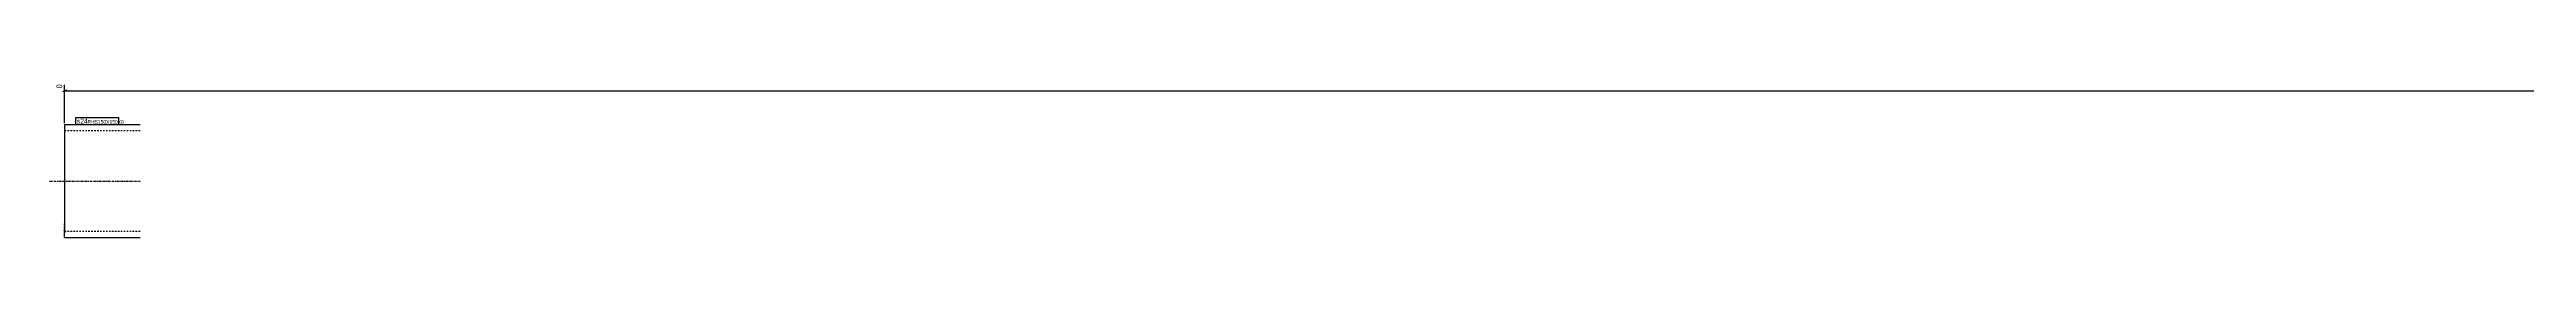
# Model space of a CAD drawing. Header units: millimetres. Extents: x 22 to 26277, y 5 to 3243.
# Drawn here: x 19706 to 22991, y 10 to 215 of the extents above; entities that cross this region are included whole.
import ezdxf

# ---------------------------------------------------------------- set-up
doc = ezdxf.new("R2010")
doc.units = ezdxf.units.MM
doc.linetypes.add('DXK_LINE_DOT2', pattern=[3.9198, 1.9599, -1.9599])
doc.linetypes.add('DXK_LINE_DOT3', pattern=[5.9187, 2.979, -0.9799, 0.9799, -0.9799])
for name, color, linetype in [('MÅLSÆTNING', 7, 'Continuous'), ('STÅL', 7, 'Continuous'), ('TEKST', 7, 'Continuous')]:
    doc.layers.add(name, color=color, linetype=linetype)
doc.styles.add('Arial Narrow', font='ARIALN.TTF', dxfattribs={"height": 0.2})

msp = doc.modelspace()

# ---------------------------------------------------------------- linework, layer by layer
at = {"layer": 'MÅLSÆTNING', "color": 7, "linetype": 'Continuous'}
for p, q in [((19729.1, 206), (19723.1, 203.6)), ((19726.1, 161.8), (19726.1, 213.1)), ((19726.1, 204.8), (26085.2, 204.8))]:
    msp.add_line(p, q, dxfattribs=at)
at = {"layer": 'STÅL', "color": 2, "linetype": 'Continuous'}
for p, q in [((19826.1, 159.8), (19726.1, 159.8)), ((19726.1, 159.8), (19726.1, 29.8)), ((19726.1, 29.8), (19726.1, 15.7)), ((19726.1, 9.8), (19726.1, 15.7)), ((19726.1, 9.8), (19826.1, 9.8))]:
    msp.add_line(p, q, dxfattribs=at)
at = {"layer": 'STÅL', "color": 7, "linetype": 'DXK_LINE_DOT2'}
for p, q in [((19826.1, 151.8), (19726.1, 151.8)), ((19726.1, 147.5), (19726.1, 139.8)), ((19726.1, 22.1), (19726.1, 29.8)), ((19726.1, 18.7), (19726.1, 22.1)), ((19726.1, 17.8), (19726.1, 18.7)), ((19826.1, 17.8), (19726.1, 17.8)), ((19726.1, 15.7), (19726.1, 17.8))]:
    msp.add_line(p, q, dxfattribs=at)
at = {"layer": 'STÅL', "color": 7, "linetype": 'DXK_LINE_DOT3'}
msp.add_line((19706.1, 84.8), (19826.1, 84.8), dxfattribs=at)

# ---------------------------------------------------------------- next in the draw order: wipeouts: each hides what was drawn before it
at = {"color": 0, "linetype": 'Continuous'}
msp.add_wipeout([(19724.5, 214.7), (19713.3, 214.7), (19713.3, 206.6), (19724.5, 206.6)], dxfattribs=at).dxf.layer = 'MÅLSÆTNING'
at = {"color": 0}
msp.add_wipeout([(19754.4, 161.2), (19754.4, 168.2), (19742.1, 168.2), (19742.1, 161.2)], dxfattribs=at).dxf.layer = 'TEKST'

# ---------------------------------------------------------------- next in the draw order: texts
at = {"layer": 'MÅLSÆTNING', "color": 3, "linetype": 'Continuous', "style": 'Arial Narrow'}
msp.add_text('0', height=7.64, rotation=90.0002, dxfattribs=at).set_placement((19722.9, 208.2))

# ---------------------------------------------------------------- next in the draw order: wipeouts: each hides what was drawn before it
at = {"color": 0}
msp.add_wipeout([(19754.4, 161.2), (19754.4, 168.2), (19742.1, 168.2), (19742.1, 161.2)], dxfattribs=at).dxf.layer = 'TEKST'

# ---------------------------------------------------------------- next in the draw order: wipeouts: each hides what was drawn before it
msp.add_wipeout([(19796.7, 161.2), (19796.7, 166.2), (19756.5, 166.2), (19756.5, 161.2)], dxfattribs=at).dxf.layer = 'TEKST'

# ---------------------------------------------------------------- next in the draw order: wipeouts: each hides what was drawn before it
msp.add_wipeout([(19796.7, 161.2), (19796.7, 166.2), (19756.5, 166.2), (19756.5, 161.2)], dxfattribs=at).dxf.layer = 'TEKST'

# ---------------------------------------------------------------- next in the draw order: linework, layer by layer
at = {"layer": 'TEKST', "color": 7, "linetype": 'Continuous'}
for p, q in [((19740.9, 169.4), (19797.9, 169.4)), ((19740.9, 160), (19740.9, 169.4)), ((19797.9, 160), (19797.9, 169.4)), ((19740.9, 160), (19797.9, 160))]:
    msp.add_line(p, q, dxfattribs=at)

# ---------------------------------------------------------------- next in the draw order: texts
at = {"layer": 'TEKST', "color": 3, "style": 'Arial Narrow'}
for s, height, p in [('s24', 6.68, (19742.1, 161.2)), ('RHS150X150X8', 4.772, (19756.5, 161.2))]:
    msp.add_text(s, height=height, dxfattribs=at).set_placement(p)

doc.saveas('drawing.dxf')
